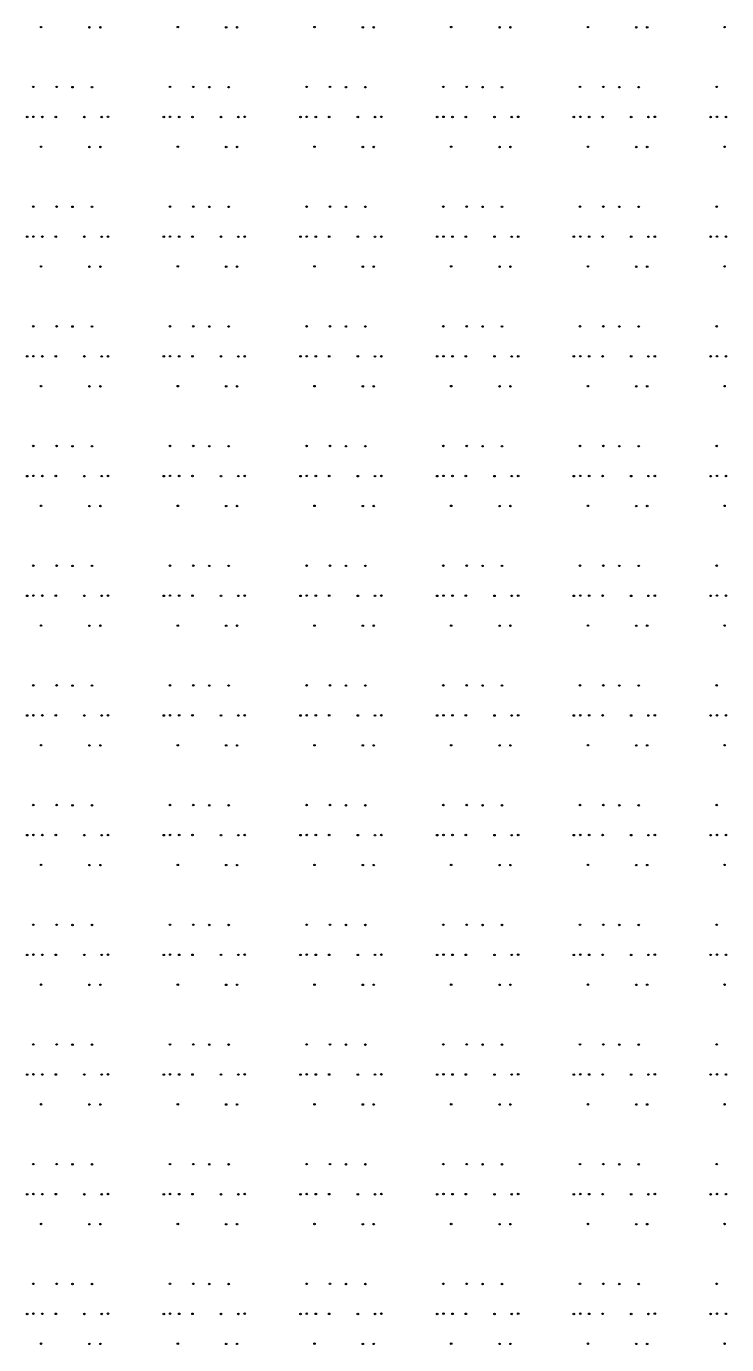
# Model space of a CAD drawing. Extents: x 50 to 173, y 50 to 173.
# Drawn here: x 112.4 to 142.4, y 53.5 to 110 of the extents above; entities that cross this region are included whole.
import ezdxf

# ---------------------------------------------------------------- set-up
doc = ezdxf.new("R2010")
doc.units = 0

msp = doc.modelspace()

# ---------------------------------------------------------------- linework, layer by layer
at = {"layer": 'PET'}
for centre in [(112.993, 109.924), (115.063, 109.914), (115.532, 109.915), (118.847, 109.924), (120.917, 109.914), (121.386, 109.915), (124.701, 109.924), (126.77, 109.914), (127.239, 109.915), (130.554, 109.924), (132.624, 109.914), (133.093, 109.915), (136.408, 109.924), (138.478, 109.914), (138.947, 109.915), (142.262, 109.924), (112.658, 107.364), (113.656, 107.364), (114.337, 107.354), (115.17, 107.354), (118.511, 107.364), (119.51, 107.364), (120.191, 107.354), (121.024, 107.354), (124.365, 107.364), (125.364, 107.364), (126.045, 107.354), (126.878, 107.354), (130.219, 107.364), (131.217, 107.364), (131.898, 107.354), (132.731, 107.354), (136.072, 107.364), (137.071, 107.364), (137.752, 107.354), (138.585, 107.354), (141.926, 107.364), (112.394, 106.074), (112.664, 106.083), (113.049, 106.078), (113.622, 106.078), (114.847, 106.074), (115.586, 106.074), (115.86, 106.082), (118.247, 106.074), (118.518, 106.083), (118.903, 106.078), (119.476, 106.078), (120.701, 106.074), (121.439, 106.074), (121.714, 106.082), (124.101, 106.074), (124.371, 106.083), (124.757, 106.078), (125.33, 106.078), (126.555, 106.074), (127.293, 106.074), (127.567, 106.082), (129.955, 106.074), (130.225, 106.083), (130.61, 106.078), (131.183, 106.078), (132.408, 106.074), (133.147, 106.074), (133.421, 106.082), (135.808, 106.074), (136.079, 106.083), (136.464, 106.078), (137.037, 106.078), (138.262, 106.074), (139, 106.074), (139.275, 106.082), (141.662, 106.074), (141.932, 106.083), (142.318, 106.078), (112.993, 104.802), (115.063, 104.792), (115.532, 104.793), (118.847, 104.802), (120.917, 104.792), (121.386, 104.793), (124.701, 104.802), (126.77, 104.792), (127.239, 104.793), (130.554, 104.802), (132.624, 104.792), (133.093, 104.793), (136.408, 104.802), (138.478, 104.792), (138.947, 104.793), (142.262, 104.802), (112.658, 102.242), (113.656, 102.242), (114.337, 102.233), (115.17, 102.233), (118.511, 102.242), (119.51, 102.242), (120.191, 102.233), (121.024, 102.233), (124.365, 102.242), (125.364, 102.242), (126.045, 102.233), (126.878, 102.233), (130.219, 102.242), (131.217, 102.242), (131.898, 102.233), (132.731, 102.233), (136.072, 102.242), (137.071, 102.242), (137.752, 102.233), (138.585, 102.233), (141.926, 102.242), (112.394, 100.952), (112.664, 100.961), (113.049, 100.956), (113.622, 100.956), (114.847, 100.952), (115.586, 100.952), (115.86, 100.96), (118.247, 100.952), (118.518, 100.961), (118.903, 100.956), (119.476, 100.956), (120.701, 100.952), (121.439, 100.952), (121.714, 100.96), (124.101, 100.952), (124.371, 100.961), (124.757, 100.956), (125.33, 100.956), (126.555, 100.952), (127.293, 100.952), (127.567, 100.96), (129.955, 100.952), (130.225, 100.961), (130.61, 100.956), (131.183, 100.956), (132.408, 100.952), (133.147, 100.952), (133.421, 100.96), (135.808, 100.952), (136.079, 100.961), (136.464, 100.956), (137.037, 100.956), (138.262, 100.952), (139, 100.952), (139.275, 100.96), (141.662, 100.952), (141.932, 100.961), (142.318, 100.956), (112.993, 99.68), (115.063, 99.67), (115.532, 99.672), (118.847, 99.68), (120.917, 99.67), (121.386, 99.672), (124.701, 99.68), (126.77, 99.67), (127.239, 99.672), (130.554, 99.68), (132.624, 99.67), (133.093, 99.672), (136.408, 99.68), (138.478, 99.67), (138.947, 99.672), (142.262, 99.68), (112.658, 97.12), (113.656, 97.12), (114.337, 97.111), (115.17, 97.111), (118.511, 97.12), (119.51, 97.12), (120.191, 97.111), (121.024, 97.111), (124.365, 97.12), (125.364, 97.12), (126.045, 97.111), (126.878, 97.111), (130.219, 97.12), (131.217, 97.12), (131.898, 97.111), (132.731, 97.111), (136.072, 97.12), (137.071, 97.12), (137.752, 97.111), (138.585, 97.111), (141.926, 97.12), (112.394, 95.83), (112.664, 95.839), (113.049, 95.834), (113.622, 95.834), (114.847, 95.83), (115.586, 95.83), (115.86, 95.838), (118.247, 95.83), (118.518, 95.839), (118.903, 95.834), (119.476, 95.834), (120.701, 95.83), (121.439, 95.83), (121.714, 95.838), (124.101, 95.83), (124.371, 95.839), (124.757, 95.834), (125.33, 95.834), (126.555, 95.83), (127.293, 95.83), (127.567, 95.838), (129.955, 95.83), (130.225, 95.839), (130.61, 95.834), (131.183, 95.834), (132.408, 95.83), (133.147, 95.83), (133.421, 95.838), (135.808, 95.83), (136.079, 95.839), (136.464, 95.834), (137.037, 95.834), (138.262, 95.83), (139, 95.83), (139.275, 95.838), (141.662, 95.83), (141.932, 95.839), (142.318, 95.834), (112.993, 94.558), (115.063, 94.548), (115.532, 94.55), (118.847, 94.558), (120.917, 94.548), (121.386, 94.55), (124.701, 94.558), (126.77, 94.548), (127.239, 94.55), (130.554, 94.558), (132.624, 94.548), (133.093, 94.55), (136.408, 94.558), (138.478, 94.548), (138.947, 94.55), (142.262, 94.558), (112.658, 91.998), (113.656, 91.998), (114.337, 91.989), (115.17, 91.989), (118.511, 91.998), (119.51, 91.998), (120.191, 91.989), (121.024, 91.989), (124.365, 91.998), (125.364, 91.998), (126.045, 91.989), (126.878, 91.989), (130.219, 91.998), (131.217, 91.998), (131.898, 91.989), (132.731, 91.989), (136.072, 91.998), (137.071, 91.998), (137.752, 91.989), (138.585, 91.989), (141.926, 91.998), (112.394, 90.708), (112.664, 90.717), (113.049, 90.712), (113.622, 90.712), (114.847, 90.708), (115.586, 90.708), (115.86, 90.716), (118.247, 90.708), (118.518, 90.717), (118.903, 90.712), (119.476, 90.712), (120.701, 90.708), (121.439, 90.708), (121.714, 90.716), (124.101, 90.708), (124.371, 90.717), (124.757, 90.712), (125.33, 90.712), (126.555, 90.708), (127.293, 90.708), (127.567, 90.716), (129.955, 90.708), (130.225, 90.717), (130.61, 90.712), (131.183, 90.712), (132.408, 90.708), (133.147, 90.708), (133.421, 90.716), (135.808, 90.708), (136.079, 90.717), (136.464, 90.712), (137.037, 90.712), (138.262, 90.708), (139, 90.708), (139.275, 90.716), (141.662, 90.708), (141.932, 90.717), (142.318, 90.712), (112.993, 89.436), (115.063, 89.426), (115.532, 89.428), (118.847, 89.436), (120.917, 89.426), (121.386, 89.428), (124.701, 89.436), (126.77, 89.426), (127.239, 89.428), (130.554, 89.436), (132.624, 89.426), (133.093, 89.428), (136.408, 89.436), (138.478, 89.426), (138.947, 89.428), (142.262, 89.436), (112.658, 86.876), (113.656, 86.876), (118.511, 86.876), (119.51, 86.876), (124.365, 86.876), (125.364, 86.876), (130.219, 86.876), (131.217, 86.876), (136.072, 86.876), (137.071, 86.876), (141.926, 86.876), (114.337, 86.867), (115.17, 86.867), (120.191, 86.867), (121.024, 86.867), (126.045, 86.867), (126.878, 86.867), (131.898, 86.867), (132.731, 86.867), (137.752, 86.867), (138.585, 86.867), (112.394, 85.586), (112.664, 85.596), (113.049, 85.59), (113.622, 85.59), (114.847, 85.586), (115.586, 85.586), (115.86, 85.594), (118.247, 85.586), (118.518, 85.596), (118.903, 85.59), (119.476, 85.59), (120.701, 85.586), (121.439, 85.586), (121.714, 85.594), (124.101, 85.586), (124.371, 85.596), (124.757, 85.59), (125.33, 85.59), (126.555, 85.586), (127.293, 85.586), (127.567, 85.594), (129.955, 85.586), (130.225, 85.596), (130.61, 85.59), (131.183, 85.59), (132.408, 85.586), (133.147, 85.586), (133.421, 85.594), (135.808, 85.586), (136.079, 85.596), (136.464, 85.59), (137.037, 85.59), (138.262, 85.586), (139, 85.586), (139.275, 85.594), (141.662, 85.586), (141.932, 85.596), (142.318, 85.59), (112.993, 84.314), (115.063, 84.304), (115.532, 84.306), (118.847, 84.314), (120.917, 84.304), (121.386, 84.306), (124.701, 84.314), (126.77, 84.304), (127.239, 84.306), (130.554, 84.314), (132.624, 84.304), (133.093, 84.306), (136.408, 84.314), (138.478, 84.304), (138.947, 84.306), (142.262, 84.314), (112.658, 81.754), (113.656, 81.754), (114.337, 81.745), (115.17, 81.745), (118.511, 81.754), (119.51, 81.754), (120.191, 81.745), (121.024, 81.745), (124.365, 81.754), (125.364, 81.754), (126.045, 81.745), (126.878, 81.745), (130.219, 81.754), (131.217, 81.754), (131.898, 81.745), (132.731, 81.745), (136.072, 81.754), (137.071, 81.754), (137.752, 81.745), (138.585, 81.745), (141.926, 81.754), (112.394, 80.464), (112.664, 80.474), (113.049, 80.468), (113.622, 80.468), (114.847, 80.464), (115.586, 80.464), (115.86, 80.472), (118.247, 80.464), (118.518, 80.474), (118.903, 80.468), (119.476, 80.468), (120.701, 80.464), (121.439, 80.464), (121.714, 80.472), (124.101, 80.464), (124.371, 80.474), (124.757, 80.468), (125.33, 80.468), (126.555, 80.464), (127.293, 80.464), (127.567, 80.472), (129.955, 80.464), (130.225, 80.474), (130.61, 80.468), (131.183, 80.468), (132.408, 80.464), (133.147, 80.464), (133.421, 80.472), (135.808, 80.464), (136.079, 80.474), (136.464, 80.468), (137.037, 80.468), (138.262, 80.464), (139, 80.464), (139.275, 80.472), (141.662, 80.464), (141.932, 80.474), (142.318, 80.468), (112.993, 79.192), (115.063, 79.183), (115.532, 79.184), (118.847, 79.192), (120.917, 79.183), (121.386, 79.184), (124.701, 79.192), (126.77, 79.183), (127.239, 79.184), (130.554, 79.192), (132.624, 79.183), (133.093, 79.184), (136.408, 79.192), (138.478, 79.183), (138.947, 79.184), (142.262, 79.192), (112.658, 76.632), (113.656, 76.632), (114.337, 76.623), (115.17, 76.623), (118.511, 76.632), (119.51, 76.632), (120.191, 76.623), (121.024, 76.623), (124.365, 76.632), (125.364, 76.632), (126.045, 76.623), (126.878, 76.623), (130.219, 76.632), (131.217, 76.632), (131.898, 76.623), (132.731, 76.623), (136.072, 76.632), (137.071, 76.632), (137.752, 76.623), (138.585, 76.623), (141.926, 76.632), (112.394, 75.342), (112.664, 75.352), (113.049, 75.346), (113.622, 75.346), (114.847, 75.342), (115.586, 75.342), (115.86, 75.35), (118.247, 75.342), (118.518, 75.352), (118.903, 75.346), (119.476, 75.346), (120.701, 75.342), (121.439, 75.342), (121.714, 75.35), (124.101, 75.342), (124.371, 75.352), (124.757, 75.346), (125.33, 75.346), (126.555, 75.342), (127.293, 75.342), (127.567, 75.35), (129.955, 75.342), (130.225, 75.352), (130.61, 75.346), (131.183, 75.346), (132.408, 75.342), (133.147, 75.342), (133.421, 75.35), (135.808, 75.342), (136.079, 75.352), (136.464, 75.346), (137.037, 75.346), (138.262, 75.342), (139, 75.342), (139.275, 75.35), (141.662, 75.342), (141.932, 75.352), (142.318, 75.346), (112.993, 74.07), (115.063, 74.061), (115.532, 74.062), (118.847, 74.07), (120.917, 74.061), (121.386, 74.062), (124.701, 74.07), (126.77, 74.061), (127.239, 74.062), (130.554, 74.07), (132.624, 74.061), (133.093, 74.062), (136.408, 74.07), (138.478, 74.061), (138.947, 74.062), (142.262, 74.07), (112.658, 71.51), (113.656, 71.51), (114.337, 71.501), (115.17, 71.501), (118.511, 71.51), (119.51, 71.51), (120.191, 71.501), (121.024, 71.501), (124.365, 71.51), (125.364, 71.51), (126.045, 71.501), (126.878, 71.501), (130.219, 71.51), (131.217, 71.51), (131.898, 71.501), (132.731, 71.501), (136.072, 71.51), (137.071, 71.51), (137.752, 71.501), (138.585, 71.501), (141.926, 71.51), (112.394, 70.22), (112.664, 70.23), (113.049, 70.224), (113.622, 70.224), (114.847, 70.22), (115.586, 70.22), (115.86, 70.228), (118.247, 70.22), (118.518, 70.23), (118.903, 70.224), (119.476, 70.224), (120.701, 70.22), (121.439, 70.22), (121.714, 70.228), (124.101, 70.22), (124.371, 70.23), (124.757, 70.224), (125.33, 70.224), (126.555, 70.22), (127.293, 70.22), (127.567, 70.228), (129.955, 70.22), (130.225, 70.23), (130.61, 70.224), (131.183, 70.224), (132.408, 70.22), (133.147, 70.22), (133.421, 70.228), (135.808, 70.22), (136.079, 70.23), (136.464, 70.224), (137.037, 70.224), (138.262, 70.22), (139, 70.22), (139.275, 70.228), (141.662, 70.22), (141.932, 70.23), (142.318, 70.224), (112.993, 68.948), (115.063, 68.939), (115.532, 68.94), (118.847, 68.948), (120.917, 68.939), (121.386, 68.94), (124.701, 68.948), (126.77, 68.939), (127.239, 68.94), (130.554, 68.948), (132.624, 68.939), (133.093, 68.94), (136.408, 68.948), (138.478, 68.939), (138.947, 68.94), (142.262, 68.948), (112.658, 66.388), (113.656, 66.388), (114.337, 66.379), (115.17, 66.379), (118.511, 66.388), (119.51, 66.388), (120.191, 66.379), (121.024, 66.379), (124.365, 66.388), (125.364, 66.388), (126.045, 66.379), (126.878, 66.379), (130.219, 66.388), (131.217, 66.388), (131.898, 66.379), (132.731, 66.379), (136.072, 66.388), (137.071, 66.388), (137.752, 66.379), (138.585, 66.379), (141.926, 66.388), (112.394, 65.099), (112.664, 65.108), (113.049, 65.102), (113.622, 65.102), (114.847, 65.099), (115.586, 65.098), (115.86, 65.106), (118.247, 65.099), (118.518, 65.108), (118.903, 65.102), (119.476, 65.102), (120.701, 65.099), (121.439, 65.098), (121.714, 65.106), (124.101, 65.099), (124.371, 65.108), (124.757, 65.102), (125.33, 65.102), (126.555, 65.099), (127.293, 65.098), (127.567, 65.106), (129.955, 65.099), (130.225, 65.108), (130.61, 65.102), (131.183, 65.102), (132.408, 65.099), (133.147, 65.098), (133.421, 65.106), (135.808, 65.099), (136.079, 65.108), (136.464, 65.102), (137.037, 65.102), (138.262, 65.099), (139, 65.098), (139.275, 65.106), (141.662, 65.099), (141.932, 65.108), (142.318, 65.102), (112.993, 63.826), (115.063, 63.817), (115.532, 63.818), (118.847, 63.826), (120.917, 63.817), (121.386, 63.818), (124.701, 63.826), (126.77, 63.817), (127.239, 63.818), (130.554, 63.826), (132.624, 63.817), (133.093, 63.818), (136.408, 63.826), (138.478, 63.817), (138.947, 63.818), (142.262, 63.826), (112.658, 61.266), (113.656, 61.266), (114.337, 61.257), (115.17, 61.257), (118.511, 61.266), (119.51, 61.266), (120.191, 61.257), (121.024, 61.257), (124.365, 61.266), (125.364, 61.266), (126.045, 61.257), (126.878, 61.257), (130.219, 61.266), (131.217, 61.266), (131.898, 61.257), (132.731, 61.257), (136.072, 61.266), (137.071, 61.266), (137.752, 61.257), (138.585, 61.257), (141.926, 61.266), (112.394, 59.977), (112.664, 59.986), (113.049, 59.98), (113.622, 59.98), (114.847, 59.977), (115.586, 59.976), (115.86, 59.984), (118.247, 59.977), (118.518, 59.986), (118.903, 59.98), (119.476, 59.98), (120.701, 59.977), (121.439, 59.976), (121.714, 59.984), (124.101, 59.977), (124.371, 59.986), (124.757, 59.98), (125.33, 59.98), (126.555, 59.977), (127.293, 59.976), (127.567, 59.984), (129.955, 59.977), (130.225, 59.986), (130.61, 59.98), (131.183, 59.98), (132.408, 59.977), (133.147, 59.976), (133.421, 59.984), (135.808, 59.977), (136.079, 59.986), (136.464, 59.98), (137.037, 59.98), (138.262, 59.977), (139, 59.976), (139.275, 59.984), (141.662, 59.977), (141.932, 59.986), (142.318, 59.98), (112.993, 58.704), (115.063, 58.695), (115.532, 58.696), (118.847, 58.704), (120.917, 58.695), (121.386, 58.696), (124.701, 58.704), (126.77, 58.695), (127.239, 58.696), (130.554, 58.704), (132.624, 58.695), (133.093, 58.696), (136.408, 58.704), (138.478, 58.695), (138.947, 58.696), (142.262, 58.704), (112.658, 56.144), (113.656, 56.144), (114.337, 56.135), (115.17, 56.135), (118.511, 56.144), (119.51, 56.144), (120.191, 56.135), (121.024, 56.135), (124.365, 56.144), (125.364, 56.144), (126.045, 56.135), (126.878, 56.135), (130.219, 56.144), (131.217, 56.144), (131.898, 56.135), (132.731, 56.135), (136.072, 56.144), (137.071, 56.144), (137.752, 56.135), (138.585, 56.135), (141.926, 56.144), (112.394, 54.855), (112.664, 54.864), (113.049, 54.859), (113.622, 54.859), (114.847, 54.855), (115.586, 54.854), (115.86, 54.862), (118.247, 54.855), (118.518, 54.864), (118.903, 54.859), (119.476, 54.859), (120.701, 54.855), (121.439, 54.854), (121.714, 54.862), (124.101, 54.855), (124.371, 54.864), (124.757, 54.859), (125.33, 54.859), (126.555, 54.855), (127.293, 54.854), (127.567, 54.862), (129.955, 54.855), (130.225, 54.864), (130.61, 54.859), (131.183, 54.859), (132.408, 54.855), (133.147, 54.854), (133.421, 54.862), (135.808, 54.855), (136.079, 54.864), (136.464, 54.859), (137.037, 54.859), (138.262, 54.855), (139, 54.854), (139.275, 54.862), (141.662, 54.855), (141.932, 54.864), (142.318, 54.859), (112.993, 53.582), (115.063, 53.573), (115.532, 53.574), (118.847, 53.582), (120.917, 53.573), (121.386, 53.574), (124.701, 53.582), (126.77, 53.573), (127.239, 53.574), (130.554, 53.582), (132.624, 53.573), (133.093, 53.574), (136.408, 53.582), (138.478, 53.573), (138.947, 53.574), (142.262, 53.582)]:
    msp.add_circle(centre, 0.005, dxfattribs=at)
at = {"layer": 'V2'}
for centre, radius in [((112.993, 109.924), 0.0316), ((115.063, 109.914), 0.0316), ((115.532, 109.915), 0.0316), ((118.847, 109.924), 0.0316), ((120.917, 109.914), 0.0316), ((121.386, 109.915), 0.0316), ((124.701, 109.924), 0.0316), ((126.77, 109.914), 0.0316), ((127.239, 109.915), 0.0316), ((130.554, 109.924), 0.0316), ((132.624, 109.914), 0.0316), ((133.093, 109.915), 0.0316), ((136.408, 109.924), 0.0316), ((138.478, 109.914), 0.0316), ((138.947, 109.915), 0.0316), ((142.262, 109.924), 0.0316), ((112.658, 107.364), 0.0316), ((113.656, 107.364), 0.0316), ((114.337, 107.354), 0.0316), ((115.17, 107.354), 0.0316), ((118.511, 107.364), 0.0316), ((119.51, 107.364), 0.0316), ((120.191, 107.354), 0.0316), ((121.024, 107.354), 0.0316), ((124.365, 107.364), 0.0316), ((125.364, 107.364), 0.0316), ((126.045, 107.354), 0.0316), ((126.878, 107.354), 0.0316), ((130.219, 107.364), 0.0316), ((131.217, 107.364), 0.0316), ((131.898, 107.354), 0.0316), ((132.731, 107.354), 0.0316), ((136.072, 107.364), 0.0316), ((137.071, 107.364), 0.0316), ((137.752, 107.354), 0.0316), ((138.585, 107.354), 0.0316), ((141.926, 107.364), 0.0316), ((112.394, 106.074), 0.0333), ((112.664, 106.083), 0.0317), ((113.049, 106.078), 0.0333), ((113.622, 106.078), 0.0333), ((114.847, 106.074), 0.0333), ((115.586, 106.074), 0.0317), ((115.86, 106.082), 0.0333), ((118.247, 106.074), 0.0333), ((118.518, 106.083), 0.0317), ((118.903, 106.078), 0.0333), ((119.476, 106.078), 0.0333), ((120.701, 106.074), 0.0333), ((121.439, 106.074), 0.0317), ((121.714, 106.082), 0.0333), ((124.101, 106.074), 0.0333), ((124.371, 106.083), 0.0317), ((124.757, 106.078), 0.0333), ((125.33, 106.078), 0.0333), ((126.555, 106.074), 0.0333), ((127.293, 106.074), 0.0317), ((127.567, 106.082), 0.0333), ((129.955, 106.074), 0.0333), ((130.225, 106.083), 0.0317), ((130.61, 106.078), 0.0333), ((131.183, 106.078), 0.0333), ((132.408, 106.074), 0.0333), ((133.147, 106.074), 0.0317), ((133.421, 106.082), 0.0333), ((135.808, 106.074), 0.0333), ((136.079, 106.083), 0.0317), ((136.464, 106.078), 0.0333), ((137.037, 106.078), 0.0333), ((138.262, 106.074), 0.0333), ((139, 106.074), 0.0317), ((139.275, 106.082), 0.0333), ((141.662, 106.074), 0.0333), ((141.932, 106.083), 0.0317), ((142.318, 106.078), 0.0333), ((112.993, 104.802), 0.0316), ((115.063, 104.792), 0.0316), ((115.532, 104.793), 0.0316), ((118.847, 104.802), 0.0316), ((120.917, 104.792), 0.0316), ((121.386, 104.793), 0.0316), ((124.701, 104.802), 0.0316), ((126.77, 104.792), 0.0316), ((127.239, 104.793), 0.0316), ((130.554, 104.802), 0.0316), ((132.624, 104.792), 0.0316), ((133.093, 104.793), 0.0316), ((136.408, 104.802), 0.0316), ((138.478, 104.792), 0.0316), ((138.947, 104.793), 0.0316), ((142.262, 104.802), 0.0316), ((112.658, 102.242), 0.0316), ((113.656, 102.242), 0.0316), ((114.337, 102.233), 0.0316), ((115.17, 102.233), 0.0316), ((118.511, 102.242), 0.0316), ((119.51, 102.242), 0.0316), ((120.191, 102.233), 0.0316), ((121.024, 102.233), 0.0316), ((124.365, 102.242), 0.0316), ((125.364, 102.242), 0.0316), ((126.045, 102.233), 0.0316), ((126.878, 102.233), 0.0316), ((130.219, 102.242), 0.0316), ((131.217, 102.242), 0.0316), ((131.898, 102.233), 0.0316), ((132.731, 102.233), 0.0316), ((136.072, 102.242), 0.0316), ((137.071, 102.242), 0.0316), ((137.752, 102.233), 0.0316), ((138.585, 102.233), 0.0316), ((141.926, 102.242), 0.0316), ((112.394, 100.952), 0.0333), ((112.664, 100.961), 0.0317), ((113.049, 100.956), 0.0333), ((113.622, 100.956), 0.0333), ((114.847, 100.952), 0.0333), ((115.586, 100.952), 0.0317), ((115.86, 100.96), 0.0333), ((118.247, 100.952), 0.0333), ((118.518, 100.961), 0.0317), ((118.903, 100.956), 0.0333), ((119.476, 100.956), 0.0333), ((120.701, 100.952), 0.0333), ((121.439, 100.952), 0.0317), ((121.714, 100.96), 0.0333), ((124.101, 100.952), 0.0333), ((124.371, 100.961), 0.0317), ((124.757, 100.956), 0.0333), ((125.33, 100.956), 0.0333), ((126.555, 100.952), 0.0333), ((127.293, 100.952), 0.0317), ((127.567, 100.96), 0.0333), ((129.955, 100.952), 0.0333), ((130.225, 100.961), 0.0317), ((130.61, 100.956), 0.0333), ((131.183, 100.956), 0.0333), ((132.408, 100.952), 0.0333), ((133.147, 100.952), 0.0317), ((133.421, 100.96), 0.0333), ((135.808, 100.952), 0.0333), ((136.079, 100.961), 0.0317), ((136.464, 100.956), 0.0333), ((137.037, 100.956), 0.0333), ((138.262, 100.952), 0.0333), ((139, 100.952), 0.0317), ((139.275, 100.96), 0.0333), ((141.662, 100.952), 0.0333), ((141.932, 100.961), 0.0317), ((142.318, 100.956), 0.0333), ((112.993, 99.68), 0.0316), ((115.063, 99.67), 0.0316), ((115.532, 99.672), 0.0316), ((118.847, 99.68), 0.0316), ((120.917, 99.67), 0.0316), ((121.386, 99.672), 0.0316), ((124.701, 99.68), 0.0316), ((126.77, 99.67), 0.0316), ((127.239, 99.672), 0.0316), ((130.554, 99.68), 0.0316), ((132.624, 99.67), 0.0316), ((133.093, 99.672), 0.0316), ((136.408, 99.68), 0.0316), ((138.478, 99.67), 0.0316), ((138.947, 99.672), 0.0316), ((142.262, 99.68), 0.0316), ((112.658, 97.12), 0.0316), ((113.656, 97.12), 0.0316), ((114.337, 97.111), 0.0316), ((115.17, 97.111), 0.0316), ((118.511, 97.12), 0.0316), ((119.51, 97.12), 0.0316), ((120.191, 97.111), 0.0316), ((121.024, 97.111), 0.0316), ((124.365, 97.12), 0.0316), ((125.364, 97.12), 0.0316), ((126.045, 97.111), 0.0316), ((126.878, 97.111), 0.0316), ((130.219, 97.12), 0.0316), ((131.217, 97.12), 0.0316), ((131.898, 97.111), 0.0316), ((132.731, 97.111), 0.0316), ((136.072, 97.12), 0.0316), ((137.071, 97.12), 0.0316), ((137.752, 97.111), 0.0316), ((138.585, 97.111), 0.0316), ((141.926, 97.12), 0.0316), ((112.394, 95.83), 0.0333), ((112.664, 95.839), 0.0317), ((113.049, 95.834), 0.0333), ((113.622, 95.834), 0.0333), ((114.847, 95.83), 0.0333), ((115.586, 95.83), 0.0317), ((115.86, 95.838), 0.0333), ((118.247, 95.83), 0.0333), ((118.518, 95.839), 0.0317), ((118.903, 95.834), 0.0333), ((119.476, 95.834), 0.0333), ((120.701, 95.83), 0.0333), ((121.439, 95.83), 0.0317), ((121.714, 95.838), 0.0333), ((124.101, 95.83), 0.0333), ((124.371, 95.839), 0.0317), ((124.757, 95.834), 0.0333), ((125.33, 95.834), 0.0333), ((126.555, 95.83), 0.0333), ((127.293, 95.83), 0.0317), ((127.567, 95.838), 0.0333), ((129.955, 95.83), 0.0333), ((130.225, 95.839), 0.0317), ((130.61, 95.834), 0.0333), ((131.183, 95.834), 0.0333), ((132.408, 95.83), 0.0333), ((133.147, 95.83), 0.0317), ((133.421, 95.838), 0.0333), ((135.808, 95.83), 0.0333), ((136.079, 95.839), 0.0317), ((136.464, 95.834), 0.0333), ((137.037, 95.834), 0.0333), ((138.262, 95.83), 0.0333), ((139, 95.83), 0.0317), ((139.275, 95.838), 0.0333), ((141.662, 95.83), 0.0333), ((141.932, 95.839), 0.0317), ((142.318, 95.834), 0.0333), ((112.993, 94.558), 0.0316), ((115.063, 94.548), 0.0316), ((115.532, 94.55), 0.0316), ((118.847, 94.558), 0.0316), ((120.917, 94.548), 0.0316), ((121.386, 94.55), 0.0316), ((124.701, 94.558), 0.0316), ((126.77, 94.548), 0.0316), ((127.239, 94.55), 0.0316), ((130.554, 94.558), 0.0316), ((132.624, 94.548), 0.0316), ((133.093, 94.55), 0.0316), ((136.408, 94.558), 0.0316), ((138.478, 94.548), 0.0316), ((138.947, 94.55), 0.0316), ((142.262, 94.558), 0.0316), ((112.658, 91.998), 0.0316), ((113.656, 91.998), 0.0316), ((114.337, 91.989), 0.0316), ((115.17, 91.989), 0.0316), ((118.511, 91.998), 0.0316), ((119.51, 91.998), 0.0316), ((120.191, 91.989), 0.0316), ((121.024, 91.989), 0.0316), ((124.365, 91.998), 0.0316), ((125.364, 91.998), 0.0316), ((126.045, 91.989), 0.0316), ((126.878, 91.989), 0.0316), ((130.219, 91.998), 0.0316), ((131.217, 91.998), 0.0316), ((131.898, 91.989), 0.0316), ((132.731, 91.989), 0.0316), ((136.072, 91.998), 0.0316), ((137.071, 91.998), 0.0316), ((137.752, 91.989), 0.0316), ((138.585, 91.989), 0.0316), ((141.926, 91.998), 0.0316), ((112.394, 90.708), 0.0333), ((112.664, 90.717), 0.0317), ((113.049, 90.712), 0.0333), ((113.622, 90.712), 0.0333), ((114.847, 90.708), 0.0333), ((115.586, 90.708), 0.0317), ((115.86, 90.716), 0.0333), ((118.247, 90.708), 0.0333), ((118.518, 90.717), 0.0317), ((118.903, 90.712), 0.0333), ((119.476, 90.712), 0.0333), ((120.701, 90.708), 0.0333), ((121.439, 90.708), 0.0317), ((121.714, 90.716), 0.0333), ((124.101, 90.708), 0.0333), ((124.371, 90.717), 0.0317), ((124.757, 90.712), 0.0333), ((125.33, 90.712), 0.0333), ((126.555, 90.708), 0.0333), ((127.293, 90.708), 0.0317), ((127.567, 90.716), 0.0333), ((129.955, 90.708), 0.0333), ((130.225, 90.717), 0.0317), ((130.61, 90.712), 0.0333), ((131.183, 90.712), 0.0333), ((132.408, 90.708), 0.0333), ((133.147, 90.708), 0.0317), ((133.421, 90.716), 0.0333), ((135.808, 90.708), 0.0333), ((136.079, 90.717), 0.0317), ((136.464, 90.712), 0.0333), ((137.037, 90.712), 0.0333), ((138.262, 90.708), 0.0333), ((139, 90.708), 0.0317), ((139.275, 90.716), 0.0333), ((141.662, 90.708), 0.0333), ((141.932, 90.717), 0.0317), ((142.318, 90.712), 0.0333), ((112.993, 89.436), 0.0316), ((115.063, 89.426), 0.0316), ((115.532, 89.428), 0.0316), ((118.847, 89.436), 0.0316), ((120.917, 89.426), 0.0316), ((121.386, 89.428), 0.0316), ((124.701, 89.436), 0.0316), ((126.77, 89.426), 0.0316), ((127.239, 89.428), 0.0316), ((130.554, 89.436), 0.0316), ((132.624, 89.426), 0.0316), ((133.093, 89.428), 0.0316), ((136.408, 89.436), 0.0316), ((138.478, 89.426), 0.0316), ((138.947, 89.428), 0.0316), ((142.262, 89.436), 0.0316), ((112.658, 86.876), 0.0316), ((113.656, 86.876), 0.0316), ((114.337, 86.867), 0.0316), ((115.17, 86.867), 0.0316), ((118.511, 86.876), 0.0316), ((119.51, 86.876), 0.0316), ((120.191, 86.867), 0.0316), ((121.024, 86.867), 0.0316), ((124.365, 86.876), 0.0316), ((125.364, 86.876), 0.0316), ((126.045, 86.867), 0.0316), ((126.878, 86.867), 0.0316), ((130.219, 86.876), 0.0316), ((131.217, 86.876), 0.0316), ((131.898, 86.867), 0.0316), ((132.731, 86.867), 0.0316), ((136.072, 86.876), 0.0316), ((137.071, 86.876), 0.0316), ((137.752, 86.867), 0.0316), ((138.585, 86.867), 0.0316), ((141.926, 86.876), 0.0316), ((112.394, 85.586), 0.0333), ((112.664, 85.596), 0.0317), ((113.049, 85.59), 0.0333), ((113.622, 85.59), 0.0333), ((114.847, 85.586), 0.0333), ((115.586, 85.586), 0.0317), ((115.86, 85.594), 0.0333), ((118.247, 85.586), 0.0333), ((118.518, 85.596), 0.0317), ((118.903, 85.59), 0.0333), ((119.476, 85.59), 0.0333), ((120.701, 85.586), 0.0333), ((121.439, 85.586), 0.0317), ((121.714, 85.594), 0.0333), ((124.101, 85.586), 0.0333), ((124.371, 85.596), 0.0317), ((124.757, 85.59), 0.0333), ((125.33, 85.59), 0.0333), ((126.555, 85.586), 0.0333), ((127.293, 85.586), 0.0317), ((127.567, 85.594), 0.0333), ((129.955, 85.586), 0.0333), ((130.225, 85.596), 0.0317), ((130.61, 85.59), 0.0333), ((131.183, 85.59), 0.0333), ((132.408, 85.586), 0.0333), ((133.147, 85.586), 0.0317), ((133.421, 85.594), 0.0333), ((135.808, 85.586), 0.0333), ((136.079, 85.596), 0.0317), ((136.464, 85.59), 0.0333), ((137.037, 85.59), 0.0333), ((138.262, 85.586), 0.0333), ((139, 85.586), 0.0317), ((139.275, 85.594), 0.0333), ((141.662, 85.586), 0.0333), ((141.932, 85.596), 0.0317), ((142.318, 85.59), 0.0333), ((112.993, 84.314), 0.0316), ((115.063, 84.304), 0.0316), ((115.532, 84.306), 0.0316), ((118.847, 84.314), 0.0316), ((120.917, 84.304), 0.0316), ((121.386, 84.306), 0.0316), ((124.701, 84.314), 0.0316), ((126.77, 84.304), 0.0316), ((127.239, 84.306), 0.0316), ((130.554, 84.314), 0.0316), ((132.624, 84.304), 0.0316), ((133.093, 84.306), 0.0316), ((136.408, 84.314), 0.0316), ((138.478, 84.304), 0.0316), ((138.947, 84.306), 0.0316), ((142.262, 84.314), 0.0316), ((112.658, 81.754), 0.0316), ((113.656, 81.754), 0.0316), ((114.337, 81.745), 0.0316), ((115.17, 81.745), 0.0316), ((118.511, 81.754), 0.0316), ((119.51, 81.754), 0.0316), ((120.191, 81.745), 0.0316), ((121.024, 81.745), 0.0316), ((124.365, 81.754), 0.0316), ((125.364, 81.754), 0.0316), ((126.045, 81.745), 0.0316), ((126.878, 81.745), 0.0316), ((130.219, 81.754), 0.0316), ((131.217, 81.754), 0.0316), ((131.898, 81.745), 0.0316), ((132.731, 81.745), 0.0316), ((136.072, 81.754), 0.0316), ((137.071, 81.754), 0.0316), ((137.752, 81.745), 0.0316), ((138.585, 81.745), 0.0316), ((141.926, 81.754), 0.0316), ((112.394, 80.464), 0.0333), ((112.664, 80.474), 0.0317), ((113.049, 80.468), 0.0333), ((113.622, 80.468), 0.0333), ((114.847, 80.464), 0.0333), ((115.586, 80.464), 0.0317), ((115.86, 80.472), 0.0333), ((118.247, 80.464), 0.0333), ((118.518, 80.474), 0.0317), ((118.903, 80.468), 0.0333), ((119.476, 80.468), 0.0333), ((120.701, 80.464), 0.0333), ((121.439, 80.464), 0.0317), ((121.714, 80.472), 0.0333), ((124.101, 80.464), 0.0333), ((124.371, 80.474), 0.0317), ((124.757, 80.468), 0.0333), ((125.33, 80.468), 0.0333), ((126.555, 80.464), 0.0333), ((127.293, 80.464), 0.0317), ((127.567, 80.472), 0.0333), ((129.955, 80.464), 0.0333), ((130.225, 80.474), 0.0317), ((130.61, 80.468), 0.0333), ((131.183, 80.468), 0.0333), ((132.408, 80.464), 0.0333), ((133.147, 80.464), 0.0317), ((133.421, 80.472), 0.0333), ((135.808, 80.464), 0.0333), ((136.079, 80.474), 0.0317), ((136.464, 80.468), 0.0333), ((137.037, 80.468), 0.0333), ((138.262, 80.464), 0.0333), ((139, 80.464), 0.0317), ((139.275, 80.472), 0.0333), ((141.662, 80.464), 0.0333), ((141.932, 80.474), 0.0317), ((142.318, 80.468), 0.0333), ((112.993, 79.192), 0.0316), ((115.063, 79.183), 0.0316), ((115.532, 79.184), 0.0316), ((118.847, 79.192), 0.0316), ((120.917, 79.183), 0.0316), ((121.386, 79.184), 0.0316), ((124.701, 79.192), 0.0316), ((126.77, 79.183), 0.0316), ((127.239, 79.184), 0.0316), ((130.554, 79.192), 0.0316), ((132.624, 79.183), 0.0316), ((133.093, 79.184), 0.0316), ((136.408, 79.192), 0.0316), ((138.478, 79.183), 0.0316), ((138.947, 79.184), 0.0316), ((142.262, 79.192), 0.0316), ((112.658, 76.632), 0.0316), ((113.656, 76.632), 0.0316), ((114.337, 76.623), 0.0316), ((115.17, 76.623), 0.0316), ((118.511, 76.632), 0.0316), ((119.51, 76.632), 0.0316), ((120.191, 76.623), 0.0316), ((121.024, 76.623), 0.0316), ((124.365, 76.632), 0.0316), ((125.364, 76.632), 0.0316), ((126.045, 76.623), 0.0316), ((126.878, 76.623), 0.0316), ((130.219, 76.632), 0.0316), ((131.217, 76.632), 0.0316), ((131.898, 76.623), 0.0316), ((132.731, 76.623), 0.0316), ((136.072, 76.632), 0.0316), ((137.071, 76.632), 0.0316), ((137.752, 76.623), 0.0316), ((138.585, 76.623), 0.0316), ((141.926, 76.632), 0.0316), ((112.394, 75.342), 0.0333), ((112.664, 75.352), 0.0317), ((113.049, 75.346), 0.0333), ((113.622, 75.346), 0.0333), ((114.847, 75.342), 0.0333), ((115.586, 75.342), 0.0317), ((115.86, 75.35), 0.0333), ((118.247, 75.342), 0.0333), ((118.518, 75.352), 0.0317), ((118.903, 75.346), 0.0333), ((119.476, 75.346), 0.0333), ((120.701, 75.342), 0.0333), ((121.439, 75.342), 0.0317), ((121.714, 75.35), 0.0333), ((124.101, 75.342), 0.0333), ((124.371, 75.352), 0.0317), ((124.757, 75.346), 0.0333), ((125.33, 75.346), 0.0333), ((126.555, 75.342), 0.0333), ((127.293, 75.342), 0.0317), ((127.567, 75.35), 0.0333), ((129.955, 75.342), 0.0333), ((130.225, 75.352), 0.0317), ((130.61, 75.346), 0.0333), ((131.183, 75.346), 0.0333), ((132.408, 75.342), 0.0333), ((133.147, 75.342), 0.0317), ((133.421, 75.35), 0.0333), ((135.808, 75.342), 0.0333), ((136.079, 75.352), 0.0317), ((136.464, 75.346), 0.0333), ((137.037, 75.346), 0.0333), ((138.262, 75.342), 0.0333), ((139, 75.342), 0.0317), ((139.275, 75.35), 0.0333), ((141.662, 75.342), 0.0333), ((141.932, 75.352), 0.0317), ((142.318, 75.346), 0.0333), ((112.993, 74.07), 0.0316), ((115.063, 74.061), 0.0316), ((115.532, 74.062), 0.0316), ((118.847, 74.07), 0.0316), ((120.917, 74.061), 0.0316), ((121.386, 74.062), 0.0316), ((124.701, 74.07), 0.0316), ((126.77, 74.061), 0.0316), ((127.239, 74.062), 0.0316), ((130.554, 74.07), 0.0316), ((132.624, 74.061), 0.0316), ((133.093, 74.062), 0.0316), ((136.408, 74.07), 0.0316), ((138.478, 74.061), 0.0316), ((138.947, 74.062), 0.0316), ((142.262, 74.07), 0.0316), ((112.658, 71.51), 0.0316), ((113.656, 71.51), 0.0316), ((114.337, 71.501), 0.0316), ((115.17, 71.501), 0.0316), ((118.511, 71.51), 0.0316), ((119.51, 71.51), 0.0316), ((120.191, 71.501), 0.0316), ((121.024, 71.501), 0.0316), ((124.365, 71.51), 0.0316), ((125.364, 71.51), 0.0316), ((126.045, 71.501), 0.0316), ((126.878, 71.501), 0.0316), ((130.219, 71.51), 0.0316), ((131.217, 71.51), 0.0316), ((131.898, 71.501), 0.0316), ((132.731, 71.501), 0.0316), ((136.072, 71.51), 0.0316), ((137.071, 71.51), 0.0316), ((137.752, 71.501), 0.0316), ((138.585, 71.501), 0.0316), ((141.926, 71.51), 0.0316), ((112.394, 70.22), 0.0333), ((112.664, 70.23), 0.0317), ((113.049, 70.224), 0.0333), ((113.622, 70.224), 0.0333), ((114.847, 70.22), 0.0333), ((115.586, 70.22), 0.0317), ((115.86, 70.228), 0.0333), ((118.247, 70.22), 0.0333), ((118.518, 70.23), 0.0317), ((118.903, 70.224), 0.0333), ((119.476, 70.224), 0.0333), ((120.701, 70.22), 0.0333), ((121.439, 70.22), 0.0317), ((121.714, 70.228), 0.0333), ((124.101, 70.22), 0.0333), ((124.371, 70.23), 0.0317), ((124.757, 70.224), 0.0333), ((125.33, 70.224), 0.0333), ((126.555, 70.22), 0.0333), ((127.293, 70.22), 0.0317), ((127.567, 70.228), 0.0333), ((129.955, 70.22), 0.0333), ((130.225, 70.23), 0.0317), ((130.61, 70.224), 0.0333), ((131.183, 70.224), 0.0333), ((132.408, 70.22), 0.0333), ((133.147, 70.22), 0.0317), ((133.421, 70.228), 0.0333), ((135.808, 70.22), 0.0333), ((136.079, 70.23), 0.0317), ((136.464, 70.224), 0.0333), ((137.037, 70.224), 0.0333), ((138.262, 70.22), 0.0333), ((139, 70.22), 0.0317), ((139.275, 70.228), 0.0333), ((141.662, 70.22), 0.0333), ((141.932, 70.23), 0.0317), ((142.318, 70.224), 0.0333), ((112.993, 68.948), 0.0316), ((115.063, 68.939), 0.0316), ((115.532, 68.94), 0.0316), ((118.847, 68.948), 0.0316), ((120.917, 68.939), 0.0316), ((121.386, 68.94), 0.0316), ((124.701, 68.948), 0.0316), ((126.77, 68.939), 0.0316), ((127.239, 68.94), 0.0316), ((130.554, 68.948), 0.0316), ((132.624, 68.939), 0.0316), ((133.093, 68.94), 0.0316), ((136.408, 68.948), 0.0316), ((138.478, 68.939), 0.0316), ((138.947, 68.94), 0.0316), ((142.262, 68.948), 0.0316), ((112.658, 66.388), 0.0316), ((113.656, 66.388), 0.0316), ((114.337, 66.379), 0.0316), ((115.17, 66.379), 0.0316), ((118.511, 66.388), 0.0316), ((119.51, 66.388), 0.0316), ((120.191, 66.379), 0.0316), ((121.024, 66.379), 0.0316), ((124.365, 66.388), 0.0316), ((125.364, 66.388), 0.0316), ((126.045, 66.379), 0.0316), ((126.878, 66.379), 0.0316), ((130.219, 66.388), 0.0316), ((131.217, 66.388), 0.0316), ((131.898, 66.379), 0.0316), ((132.731, 66.379), 0.0316), ((136.072, 66.388), 0.0316), ((137.071, 66.388), 0.0316), ((137.752, 66.379), 0.0316), ((138.585, 66.379), 0.0316), ((141.926, 66.388), 0.0316), ((112.394, 65.099), 0.0333), ((112.664, 65.108), 0.0317), ((113.049, 65.102), 0.0333), ((113.622, 65.102), 0.0333), ((114.847, 65.099), 0.0333), ((115.586, 65.098), 0.0317), ((115.86, 65.106), 0.0333), ((118.247, 65.099), 0.0333), ((118.518, 65.108), 0.0317), ((118.903, 65.102), 0.0333), ((119.476, 65.102), 0.0333), ((120.701, 65.099), 0.0333), ((121.439, 65.098), 0.0317), ((121.714, 65.106), 0.0333), ((124.101, 65.099), 0.0333), ((124.371, 65.108), 0.0317), ((124.757, 65.102), 0.0333), ((125.33, 65.102), 0.0333), ((126.555, 65.099), 0.0333), ((127.293, 65.098), 0.0317), ((127.567, 65.106), 0.0333), ((129.955, 65.099), 0.0333), ((130.225, 65.108), 0.0317), ((130.61, 65.102), 0.0333), ((131.183, 65.102), 0.0333), ((132.408, 65.099), 0.0333), ((133.147, 65.098), 0.0317), ((133.421, 65.106), 0.0333), ((135.808, 65.099), 0.0333), ((136.079, 65.108), 0.0317), ((136.464, 65.102), 0.0333), ((137.037, 65.102), 0.0333), ((138.262, 65.099), 0.0333), ((139, 65.098), 0.0317), ((139.275, 65.106), 0.0333), ((141.662, 65.099), 0.0333), ((141.932, 65.108), 0.0317), ((142.318, 65.102), 0.0333), ((112.993, 63.826), 0.0316), ((115.063, 63.817), 0.0316), ((115.532, 63.818), 0.0316), ((118.847, 63.826), 0.0316), ((120.917, 63.817), 0.0316), ((121.386, 63.818), 0.0316), ((124.701, 63.826), 0.0316), ((126.77, 63.817), 0.0316), ((127.239, 63.818), 0.0316), ((130.554, 63.826), 0.0316), ((132.624, 63.817), 0.0316), ((133.093, 63.818), 0.0316), ((136.408, 63.826), 0.0316), ((138.478, 63.817), 0.0316), ((138.947, 63.818), 0.0316), ((142.262, 63.826), 0.0316), ((112.658, 61.266), 0.0316), ((113.656, 61.266), 0.0316), ((114.337, 61.257), 0.0316), ((115.17, 61.257), 0.0316), ((118.511, 61.266), 0.0316), ((119.51, 61.266), 0.0316), ((120.191, 61.257), 0.0316), ((121.024, 61.257), 0.0316), ((124.365, 61.266), 0.0316), ((125.364, 61.266), 0.0316), ((126.045, 61.257), 0.0316), ((126.878, 61.257), 0.0316), ((130.219, 61.266), 0.0316), ((131.217, 61.266), 0.0316), ((131.898, 61.257), 0.0316), ((132.731, 61.257), 0.0316), ((136.072, 61.266), 0.0316), ((137.071, 61.266), 0.0316), ((137.752, 61.257), 0.0316), ((138.585, 61.257), 0.0316), ((141.926, 61.266), 0.0316), ((112.394, 59.977), 0.0333), ((112.664, 59.986), 0.0317), ((113.049, 59.98), 0.0333), ((113.622, 59.98), 0.0333), ((114.847, 59.977), 0.0333), ((115.586, 59.976), 0.0317), ((115.86, 59.984), 0.0333), ((118.247, 59.977), 0.0333), ((118.518, 59.986), 0.0317), ((118.903, 59.98), 0.0333), ((119.476, 59.98), 0.0333), ((120.701, 59.977), 0.0333), ((121.439, 59.976), 0.0317), ((121.714, 59.984), 0.0333), ((124.101, 59.977), 0.0333), ((124.371, 59.986), 0.0317), ((124.757, 59.98), 0.0333), ((125.33, 59.98), 0.0333), ((126.555, 59.977), 0.0333), ((127.293, 59.976), 0.0317), ((127.567, 59.984), 0.0333), ((129.955, 59.977), 0.0333), ((130.225, 59.986), 0.0317), ((130.61, 59.98), 0.0333), ((131.183, 59.98), 0.0333), ((132.408, 59.977), 0.0333), ((133.147, 59.976), 0.0317), ((133.421, 59.984), 0.0333), ((135.808, 59.977), 0.0333), ((136.079, 59.986), 0.0317), ((136.464, 59.98), 0.0333), ((137.037, 59.98), 0.0333), ((138.262, 59.977), 0.0333), ((139, 59.976), 0.0317), ((139.275, 59.984), 0.0333), ((141.662, 59.977), 0.0333), ((141.932, 59.986), 0.0317), ((142.318, 59.98), 0.0333), ((112.993, 58.704), 0.0316), ((115.063, 58.695), 0.0316), ((115.532, 58.696), 0.0316), ((118.847, 58.704), 0.0316), ((120.917, 58.695), 0.0316), ((121.386, 58.696), 0.0316), ((124.701, 58.704), 0.0316), ((126.77, 58.695), 0.0316), ((127.239, 58.696), 0.0316), ((130.554, 58.704), 0.0316), ((132.624, 58.695), 0.0316), ((133.093, 58.696), 0.0316), ((136.408, 58.704), 0.0316), ((138.478, 58.695), 0.0316), ((138.947, 58.696), 0.0316), ((142.262, 58.704), 0.0316), ((112.658, 56.144), 0.0316), ((113.656, 56.144), 0.0316), ((114.337, 56.135), 0.0316), ((115.17, 56.135), 0.0316), ((118.511, 56.144), 0.0316), ((119.51, 56.144), 0.0316), ((120.191, 56.135), 0.0316), ((121.024, 56.135), 0.0316), ((124.365, 56.144), 0.0316), ((125.364, 56.144), 0.0316), ((126.045, 56.135), 0.0316), ((126.878, 56.135), 0.0316), ((130.219, 56.144), 0.0316), ((131.217, 56.144), 0.0316), ((131.898, 56.135), 0.0316), ((132.731, 56.135), 0.0316), ((136.072, 56.144), 0.0316), ((137.071, 56.144), 0.0316), ((137.752, 56.135), 0.0316), ((138.585, 56.135), 0.0316), ((141.926, 56.144), 0.0316), ((112.394, 54.855), 0.0333), ((112.664, 54.864), 0.0317), ((113.049, 54.859), 0.0333), ((113.622, 54.859), 0.0333), ((114.847, 54.855), 0.0333), ((115.586, 54.854), 0.0317), ((115.86, 54.862), 0.0333), ((118.247, 54.855), 0.0333), ((118.518, 54.864), 0.0317), ((118.903, 54.859), 0.0333), ((119.476, 54.859), 0.0333), ((120.701, 54.855), 0.0333), ((121.439, 54.854), 0.0317), ((121.714, 54.862), 0.0333), ((124.101, 54.855), 0.0333), ((124.371, 54.864), 0.0317), ((124.757, 54.859), 0.0333), ((125.33, 54.859), 0.0333), ((126.555, 54.855), 0.0333), ((127.293, 54.854), 0.0317), ((127.567, 54.862), 0.0333), ((129.955, 54.855), 0.0333), ((130.225, 54.864), 0.0317), ((130.61, 54.859), 0.0333), ((131.183, 54.859), 0.0333), ((132.408, 54.855), 0.0333), ((133.147, 54.854), 0.0317), ((133.421, 54.862), 0.0333), ((135.808, 54.855), 0.0333), ((136.079, 54.864), 0.0317), ((136.464, 54.859), 0.0333), ((137.037, 54.859), 0.0333), ((138.262, 54.855), 0.0333), ((139, 54.854), 0.0317), ((139.275, 54.862), 0.0333), ((141.662, 54.855), 0.0333), ((141.932, 54.864), 0.0317), ((142.318, 54.859), 0.0333), ((112.993, 53.582), 0.0316), ((115.063, 53.573), 0.0316), ((115.532, 53.574), 0.0316), ((118.847, 53.582), 0.0316), ((120.917, 53.573), 0.0316), ((121.386, 53.574), 0.0316), ((124.701, 53.582), 0.0316), ((126.77, 53.573), 0.0316), ((127.239, 53.574), 0.0316), ((130.554, 53.582), 0.0316), ((132.624, 53.573), 0.0316), ((133.093, 53.574), 0.0316), ((136.408, 53.582), 0.0316), ((138.478, 53.573), 0.0316), ((138.947, 53.574), 0.0316), ((142.262, 53.582), 0.0316)]:
    msp.add_circle(centre, radius, dxfattribs=at)

doc.saveas('drawing.dxf')
